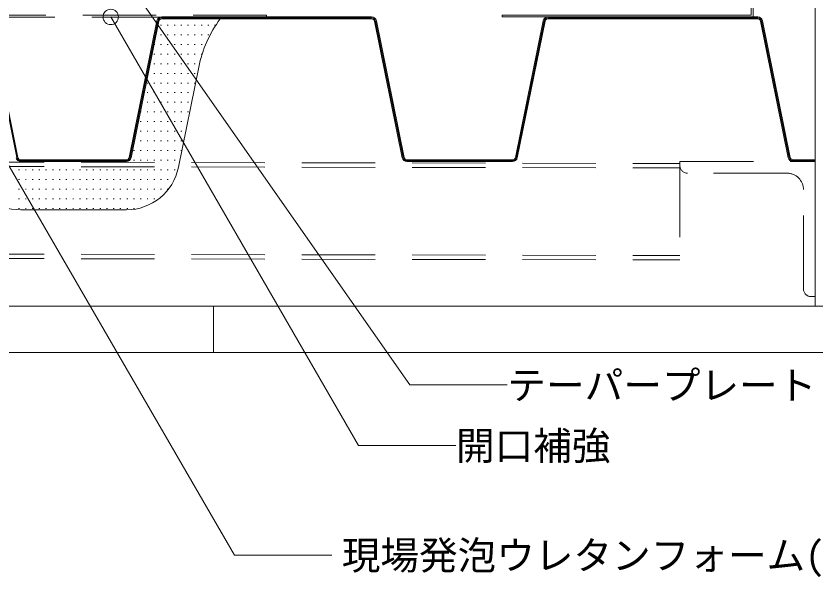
# Model space of a CAD drawing. Units: millimetres, scale not verified. Extents: x -1380 to 1380, y -955 to 955.
# Drawn here: x -272.2 to 142.1, y -525.4 to -234.5 of the extents above; entities that cross this region are included whole.
import ezdxf
from ezdxf.enums import TextEntityAlignment as Align

# ---------------------------------------------------------------- set-up
doc = ezdxf.new("R2010")
doc.units = ezdxf.units.MM
doc.header["$LTSCALE"] = 3
doc.linetypes.add('USER3', pattern=[19.05, 12.7, -6.35])
for name, color, linetype, lineweight in [('0-0_0', 7, 'Continuous', 18), ('0-2_MOJI', 7, 'Continuous', 18), ('0-3_HATCH', 9, 'Continuous', 18), ('0-4_KANAMONO', 5, 'Continuous', 18), ('0-6_TEKKOTU', 7, 'Continuous', 18), ('0-7_dekki', 3, 'Continuous', 18), ('0-D_doubuti', 5, 'Continuous', 18), ('1-0_STEEL-A', 4, 'Continuous', 18)]:
    doc.layers.add(name, color=color, linetype=linetype, lineweight=lineweight)
doc.styles.add('ＭＳ ゴシック', font='')
doc.styles.get('ＭＳ ゴシック').set_extended_font_data('MS Gothic')

msp = doc.modelspace()

# ---------------------------------------------------------------- linework, layer by layer
at = {"layer": '0-0_0'}
for p, q in [((-88.014, -235.542), (-196.743, -235.542)), ((111.986, -235.542), (3.257, -235.542)), ((-271.704, -307.939), (-286.054, -237.144)), ((-198.704, -237.144), (-213.054, -307.939)), ((-71.704, -307.939), (-86.054, -237.144)), ((1.296, -237.144), (-13.054, -307.939)), ((128.296, -307.939), (113.946, -237.144)), ((-215.014, -309.542), (-269.743, -309.542)), ((-15.014, -309.542), (-69.743, -309.542)), ((141.628, -309.542), (130.257, -309.542))]:
    msp.add_line(p, q, dxfattribs=at)
for centre, start, end in [((-196.743, -237.542), 90, 168.54125), ((-88.014, -237.542), 11.45875, 90), ((3.257, -237.542), 90, 168.54125), ((111.986, -237.542), 11.45875, 90), ((-269.743, -307.542), 191.45875, 270), ((-215.014, -307.542), 270, 348.54125), ((-69.743, -307.542), 191.45875, 270), ((-15.014, -307.542), 270, 348.54125), ((130.257, -307.542), 191.45875, 270)]:
    msp.add_arc(centre, 2, start, end, dxfattribs=at)
at = {"layer": '0-2_MOJI'}
for points in [[(-17.809, -425.798), (-68.247, -425.798), (-220.073, -208.298)], [(-44.421, -457.186), (-94.859, -457.186), (-223.114, -235.042)], [(-108.573, -513.999), (-159.011, -513.999), (-299.163, -272.101)]]:
    msp.add_lwpolyline(points, dxfattribs=at)
msp.add_circle((-223.114, -235.042), 4, dxfattribs=at)
at = {"layer": '0-3_HATCH'}
for p, q in [((-166.436, -236.042), (-196.743, -236.042)), ((-198.213, -237.244), (-212.564, -308.038)), ((-197.342, -239.294), (-196.842, -239.294)), ((-193.842, -239.294), (-193.342, -239.294)), ((-190.342, -239.294), (-189.842, -239.294)), ((-186.842, -239.294), (-186.342, -239.294)), ((-183.342, -239.294), (-182.842, -239.294)), ((-179.842, -239.294), (-179.342, -239.294)), ((-176.342, -239.294), (-175.842, -239.294)), ((-172.842, -239.294), (-172.342, -239.294)), ((-169.342, -239.294), (-168.842, -239.294)), ((-197.342, -244.294), (-196.842, -244.294)), ((-193.842, -244.294), (-193.342, -244.294)), ((-190.342, -244.294), (-189.842, -244.294)), ((-186.842, -244.294), (-186.342, -244.294)), ((-183.342, -244.294), (-182.842, -244.294)), ((-179.842, -244.294), (-179.342, -244.294)), ((-176.342, -244.294), (-175.842, -244.294)), ((-172.842, -244.294), (-172.342, -244.294)), ((-200.656, -249.294), (-200.342, -249.294)), ((-197.342, -249.294), (-196.842, -249.294)), ((-193.842, -249.294), (-193.342, -249.294)), ((-190.342, -249.294), (-189.842, -249.294)), ((-186.842, -249.294), (-186.342, -249.294)), ((-183.342, -249.294), (-182.842, -249.294)), ((-179.842, -249.294), (-179.342, -249.294)), ((-176.342, -249.294), (-175.842, -249.294)), ((-200.842, -254.294), (-200.342, -254.294)), ((-197.342, -254.294), (-196.842, -254.294)), ((-193.842, -254.294), (-193.342, -254.294)), ((-190.342, -254.294), (-189.842, -254.294)), ((-186.842, -254.294), (-186.342, -254.294)), ((-183.342, -254.294), (-182.842, -254.294)), ((-179.842, -254.294), (-179.342, -254.294)), ((-176.342, -254.294), (-175.842, -254.294)), ((-200.842, -259.294), (-200.342, -259.294)), ((-197.342, -259.294), (-196.842, -259.294)), ((-193.842, -259.294), (-193.342, -259.294)), ((-190.342, -259.294), (-189.842, -259.294)), ((-186.842, -259.294), (-186.342, -259.294)), ((-183.342, -259.294), (-182.842, -259.294)), ((-179.842, -259.294), (-179.342, -259.294)), ((-200.842, -264.294), (-200.342, -264.294)), ((-197.342, -264.294), (-196.842, -264.294)), ((-193.842, -264.294), (-193.342, -264.294)), ((-190.342, -264.294), (-189.842, -264.294)), ((-177.529, -261.042), (-188.062, -313.005)), ((-188.062, -313.005), (-177.529, -261.042)), ((-186.842, -264.294), (-186.342, -264.294)), ((-183.342, -264.294), (-182.842, -264.294)), ((-179.842, -264.294), (-179.342, -264.294)), ((-204.342, -269.294), (-203.842, -269.294)), ((-200.842, -269.294), (-200.342, -269.294)), ((-197.342, -269.294), (-196.842, -269.294)), ((-193.842, -269.294), (-193.342, -269.294)), ((-190.342, -269.294), (-189.842, -269.294)), ((-186.842, -269.294), (-186.342, -269.294)), ((-183.342, -269.294), (-182.842, -269.294)), ((-179.842, -269.294), (-179.342, -269.294)), ((-204.342, -274.294), (-203.842, -274.294)), ((-200.842, -274.294), (-200.342, -274.294)), ((-197.342, -274.294), (-196.842, -274.294)), ((-193.842, -274.294), (-193.342, -274.294)), ((-190.342, -274.294), (-189.842, -274.294)), ((-186.842, -274.294), (-186.342, -274.294)), ((-183.342, -274.294), (-182.842, -274.294)), ((-204.342, -279.294), (-203.842, -279.294)), ((-200.842, -279.294), (-200.342, -279.294)), ((-197.342, -279.294), (-196.842, -279.294)), ((-193.842, -279.294), (-193.342, -279.294)), ((-190.342, -279.294), (-189.842, -279.294)), ((-186.842, -279.294), (-186.342, -279.294)), ((-183.342, -279.294), (-182.842, -279.294)), ((-207.751, -284.294), (-207.342, -284.294)), ((-204.342, -284.294), (-203.842, -284.294)), ((-200.842, -284.294), (-200.342, -284.294)), ((-197.342, -284.294), (-196.842, -284.294)), ((-193.842, -284.294), (-193.342, -284.294)), ((-190.342, -284.294), (-189.842, -284.294)), ((-186.842, -284.294), (-186.342, -284.294)), ((-183.342, -284.294), (-182.842, -284.294)), ((-207.842, -289.294), (-207.342, -289.294)), ((-204.342, -289.294), (-203.842, -289.294)), ((-200.842, -289.294), (-200.342, -289.294)), ((-197.342, -289.294), (-196.842, -289.294)), ((-193.842, -289.294), (-193.342, -289.294)), ((-190.342, -289.294), (-189.842, -289.294)), ((-186.842, -289.294), (-186.342, -289.294)), ((-183.342, -289.294), (-183.256, -289.294)), ((-207.842, -294.294), (-207.342, -294.294)), ((-204.342, -294.294), (-203.842, -294.294)), ((-200.842, -294.294), (-200.342, -294.294)), ((-197.342, -294.294), (-196.842, -294.294)), ((-193.842, -294.294), (-193.342, -294.294)), ((-190.342, -294.294), (-189.842, -294.294)), ((-186.842, -294.294), (-186.342, -294.294)), ((-207.842, -299.294), (-207.342, -299.294)), ((-204.342, -299.294), (-203.842, -299.294)), ((-200.842, -299.294), (-200.342, -299.294)), ((-197.342, -299.294), (-196.842, -299.294)), ((-193.842, -299.294), (-193.342, -299.294)), ((-190.342, -299.294), (-189.842, -299.294)), ((-186.842, -299.294), (-186.342, -299.294)), ((-211.342, -304.294), (-210.842, -304.294)), ((-207.842, -304.294), (-207.342, -304.294)), ((-204.342, -304.294), (-203.842, -304.294)), ((-200.842, -304.294), (-200.342, -304.294)), ((-197.342, -304.294), (-196.842, -304.294)), ((-193.842, -304.294), (-193.342, -304.294)), ((-190.342, -304.294), (-189.842, -304.294)), ((-186.842, -304.294), (-186.342, -304.294)), ((-215.014, -310.042), (-269.743, -310.042)), ((-211.342, -309.294), (-210.842, -309.294)), ((-207.842, -309.294), (-207.342, -309.294)), ((-204.342, -309.294), (-203.842, -309.294)), ((-200.842, -309.294), (-200.342, -309.294)), ((-197.342, -309.294), (-196.842, -309.294)), ((-193.842, -309.294), (-193.342, -309.294)), ((-190.342, -309.294), (-189.842, -309.294)), ((-270.842, -314.294), (-270.342, -314.294)), ((-267.342, -314.294), (-266.842, -314.294)), ((-263.842, -314.294), (-263.342, -314.294)), ((-260.342, -314.294), (-259.842, -314.294)), ((-256.842, -314.294), (-256.342, -314.294)), ((-253.342, -314.294), (-252.842, -314.294)), ((-249.842, -314.294), (-249.342, -314.294)), ((-246.342, -314.294), (-245.842, -314.294)), ((-242.842, -314.294), (-242.342, -314.294)), ((-239.342, -314.294), (-238.842, -314.294)), ((-235.842, -314.294), (-235.342, -314.294)), ((-232.342, -314.294), (-231.842, -314.294)), ((-228.842, -314.294), (-228.342, -314.294)), ((-225.342, -314.294), (-224.842, -314.294)), ((-221.842, -314.294), (-221.342, -314.294)), ((-218.342, -314.294), (-217.842, -314.294)), ((-214.842, -314.294), (-214.342, -314.294)), ((-211.342, -314.294), (-210.842, -314.294)), ((-207.842, -314.294), (-207.342, -314.294)), ((-204.342, -314.294), (-203.842, -314.294)), ((-200.842, -314.294), (-200.342, -314.294)), ((-197.342, -314.294), (-196.842, -314.294)), ((-193.842, -314.294), (-193.342, -314.294)), ((-190.342, -314.294), (-189.842, -314.294)), ((-270.842, -319.294), (-270.342, -319.294)), ((-267.342, -319.294), (-266.842, -319.294)), ((-263.842, -319.294), (-263.342, -319.294)), ((-260.342, -319.294), (-259.842, -319.294)), ((-256.842, -319.294), (-256.342, -319.294)), ((-253.342, -319.294), (-252.842, -319.294)), ((-249.842, -319.294), (-249.342, -319.294)), ((-246.342, -319.294), (-245.842, -319.294)), ((-242.842, -319.294), (-242.342, -319.294)), ((-239.342, -319.294), (-238.842, -319.294)), ((-235.842, -319.294), (-235.342, -319.294)), ((-232.342, -319.294), (-231.842, -319.294)), ((-228.842, -319.294), (-228.342, -319.294)), ((-225.342, -319.294), (-224.842, -319.294)), ((-221.842, -319.294), (-221.342, -319.294)), ((-218.342, -319.294), (-217.842, -319.294)), ((-214.842, -319.294), (-214.342, -319.294)), ((-211.342, -319.294), (-210.842, -319.294)), ((-207.842, -319.294), (-207.342, -319.294)), ((-204.342, -319.294), (-203.842, -319.294)), ((-200.842, -319.294), (-200.342, -319.294)), ((-197.342, -319.294), (-196.842, -319.294)), ((-193.842, -319.294), (-193.342, -319.294)), ((-190.342, -319.294), (-190.151, -319.294)), ((-270.842, -324.294), (-270.342, -324.294)), ((-267.342, -324.294), (-266.842, -324.294)), ((-263.842, -324.294), (-263.342, -324.294)), ((-260.342, -324.294), (-259.842, -324.294)), ((-256.842, -324.294), (-256.342, -324.294)), ((-253.342, -324.294), (-252.842, -324.294)), ((-249.842, -324.294), (-249.342, -324.294)), ((-246.342, -324.294), (-245.842, -324.294)), ((-242.842, -324.294), (-242.342, -324.294)), ((-239.342, -324.294), (-238.842, -324.294)), ((-235.842, -324.294), (-235.342, -324.294)), ((-232.342, -324.294), (-231.842, -324.294)), ((-228.842, -324.294), (-228.342, -324.294)), ((-225.342, -324.294), (-224.842, -324.294)), ((-221.842, -324.294), (-221.342, -324.294)), ((-218.342, -324.294), (-217.842, -324.294)), ((-214.842, -324.294), (-214.342, -324.294)), ((-211.342, -324.294), (-210.842, -324.294)), ((-207.842, -324.294), (-207.342, -324.294)), ((-204.342, -324.294), (-203.842, -324.294)), ((-200.842, -324.294), (-200.342, -324.294)), ((-197.342, -324.294), (-196.842, -324.294)), ((-193.842, -324.294), (-193.342, -324.294)), ((-270.842, -329.294), (-270.342, -329.294)), ((-267.342, -329.294), (-266.842, -329.294)), ((-263.842, -329.294), (-263.342, -329.294)), ((-260.342, -329.294), (-259.842, -329.294)), ((-256.842, -329.294), (-256.342, -329.294)), ((-253.342, -329.294), (-252.842, -329.294)), ((-249.842, -329.294), (-249.342, -329.294)), ((-246.342, -329.294), (-245.842, -329.294)), ((-242.842, -329.294), (-242.342, -329.294)), ((-239.342, -329.294), (-238.842, -329.294)), ((-235.842, -329.294), (-235.342, -329.294)), ((-232.342, -329.294), (-231.842, -329.294)), ((-228.842, -329.294), (-228.342, -329.294)), ((-225.342, -329.294), (-224.842, -329.294)), ((-221.842, -329.294), (-221.342, -329.294)), ((-218.342, -329.294), (-217.842, -329.294)), ((-214.842, -329.294), (-214.342, -329.294)), ((-211.342, -329.294), (-210.842, -329.294)), ((-207.842, -329.294), (-207.342, -329.294)), ((-204.342, -329.294), (-203.842, -329.294)), ((-200.842, -329.294), (-200.342, -329.294)), ((-270.842, -334.294), (-270.342, -334.294)), ((-215.014, -335.042), (-269.743, -335.042)), ((-269.743, -335.042), (-215.014, -335.042)), ((-267.342, -334.294), (-266.842, -334.294)), ((-263.842, -334.294), (-263.342, -334.294)), ((-260.342, -334.294), (-259.842, -334.294)), ((-256.842, -334.294), (-256.342, -334.294)), ((-253.342, -334.294), (-252.842, -334.294)), ((-249.842, -334.294), (-249.342, -334.294)), ((-246.342, -334.294), (-245.842, -334.294)), ((-242.842, -334.294), (-242.342, -334.294)), ((-239.342, -334.294), (-238.842, -334.294)), ((-235.842, -334.294), (-235.342, -334.294)), ((-232.342, -334.294), (-231.842, -334.294)), ((-228.842, -334.294), (-228.342, -334.294)), ((-225.342, -334.294), (-224.842, -334.294)), ((-221.842, -334.294), (-221.342, -334.294)), ((-218.342, -334.294), (-217.842, -334.294)), ((-214.842, -334.294), (-214.342, -334.294)), ((-211.342, -334.294), (-210.842, -334.294))]:
    msp.add_line(p, q, dxfattribs=at)
for centre, radius, start, end in [((-196.743, -237.542), 1.5, 90, 168.54125), ((-115.767, -273.486), 63.003, 143.53533, 168.6079), ((-115.767, -273.486), 63.003, 143.53533, 168.6079), ((-269.743, -307.542), 2.5, 191.45875, 270), ((-215.014, -307.542), 2.5, 270, 348.54125), ((-269.743, -307.542), 27.5, 191.45875, 270), ((-269.743, -307.542), 27.5, 191.45875, 270), ((-215.014, -307.542), 27.5, 270, 348.54125), ((-215.014, -307.542), 27.5, 270, 348.54125)]:
    msp.add_arc(centre, radius, start, end, dxfattribs=at)
at = {"layer": '0-4_KANAMONO', "linetype": 'USER3'}
for p, q in [((127.128, -316.042), (75.628, -316.042)), ((135.628, -376.042), (135.628, -324.542))]:
    msp.add_line(p, q, dxfattribs=at)
at = {"layer": '0-4_KANAMONO'}
msp.add_lwpolyline([(-20.409, -235.042), (109.591, -235.042), (109.591, -111.042), (238.591, -111.042), (238.591, -110.042), (108.591, -110.042), (108.591, -234.042), (-20.409, -234.042)], close=True, dxfattribs=at)
at = {"layer": '0-4_KANAMONO', "linetype": 'USER3'}
msp.add_lwpolyline([(-461.578, -235.242), (-142.379, -235.042), (-142.379, -234.042), (-461.578, -234.042)], close=True, dxfattribs=at)
msp.add_lwpolyline([(71.628, -312.042), (71.628, -310.042), (141.628, -310.042), (141.628, -380.042), (139.628, -380.042)], dxfattribs=at)
for centre, radius, start, end in [((75.628, -312.042), 4, 180, 270), ((127.128, -324.542), 8.5, 0, 90), ((139.628, -376.042), 4, 180, 270)]:
    msp.add_arc(centre, radius, start, end, dxfattribs=at)
at = {"layer": '0-6_TEKKOTU'}
for p, q in [((-169.978, -385.042), (900.022, -385.042)), ((-169.978, -409.042), (900.022, -409.042))]:
    msp.add_line(p, q, dxfattribs=at)
msp.add_lwpolyline([(-344.478, -409.042), (-469.978, -409.042), (-469.978, -385.042), (-169.978, -385.042), (-169.978, -409.042), (-295.478, -409.042)], dxfattribs=at)
at = {"layer": '0-7_dekki'}
for p, q in [((-196.743, -235.042), (-88.014, -235.042)), ((-88.014, -236.042), (-196.743, -236.042)), ((3.257, -235.042), (111.986, -235.042)), ((111.986, -236.042), (3.257, -236.042)), ((-285.564, -237.045), (-271.213, -307.84)), ((-213.544, -307.84), (-199.194, -237.045)), ((-198.213, -237.244), (-212.564, -308.038)), ((-72.194, -308.038), (-86.544, -237.244)), ((-85.564, -237.045), (-71.213, -307.84)), ((-13.544, -307.84), (0.806, -237.045)), ((1.787, -237.244), (-12.564, -308.038)), ((127.806, -308.038), (113.456, -237.244)), ((114.436, -237.045), (128.787, -307.84)), ((-269.743, -309.042), (-215.014, -309.042)), ((-215.014, -310.042), (-269.743, -310.042)), ((-69.743, -309.042), (-15.014, -309.042)), ((-15.014, -310.042), (-69.743, -310.042)), ((130.257, -309.042), (141.628, -309.042)), ((141.628, -310.042), (130.257, -310.042))]:
    msp.add_line(p, q, dxfattribs=at)
for centre, radius, start, end in [((-196.743, -237.542), 2.5, 90, 168.54125), ((-196.743, -237.542), 1.5, 90, 168.54125), ((-88.014, -237.542), 2.5, 11.45875, 90), ((-88.014, -237.542), 1.5, 11.45875, 90), ((3.257, -237.542), 2.5, 90, 168.54125), ((3.257, -237.542), 1.5, 90, 168.54125), ((111.986, -237.542), 2.5, 11.45875, 90), ((111.986, -237.542), 1.5, 11.45875, 90), ((-269.743, -307.542), 2.5, 191.45875, 270), ((-269.743, -307.542), 1.5, 191.45875, 270), ((-215.014, -307.542), 1.5, 270, 348.54125), ((-215.014, -307.542), 2.5, 270, 348.54125), ((-69.743, -307.542), 2.5, 191.45875, 270), ((-69.743, -307.542), 1.5, 191.45875, 270), ((-15.014, -307.542), 1.5, 270, 348.54125), ((-15.014, -307.542), 2.5, 270, 348.54125), ((130.257, -307.542), 2.5, 191.45875, 270), ((130.257, -307.542), 1.5, 191.45875, 270)]:
    msp.add_arc(centre, radius, start, end, dxfattribs=at)
at = {"layer": '0-D_doubuti', "linetype": 'USER3'}
for p, q in [((-409.978, -310.042), (71.628, -311.042)), ((-409.978, -312.342), (71.628, -313.342)), ((71.628, -311.042), (71.628, -361.042)), ((-409.978, -357.742), (71.628, -358.742)), ((-409.978, -360.042), (71.628, -361.042))]:
    msp.add_line(p, q, dxfattribs=at)
at = {"layer": '1-0_STEEL-A'}
msp.add_lwpolyline([(221.628, -382.711), (221.628, -385.042), (141.628, -385.042), (141.628, -185.042), (221.628, -185.042), (221.628, -187.372)], dxfattribs=at)

# ---------------------------------------------------------------- texts
at = {"layer": '0-2_MOJI', "style": 'ＭＳ ゴシック'}
for s, p in [('テーパープレート', (-17.683, -437.701)), ('開口補強', (-44.294, -469.089)), ('現場発泡ウレタンフォーム(t=25)', (-103.446, -525.902))]:
    msp.add_text(s, height=14.66, dxfattribs=at).set_placement(p, align=Align.BOTTOM_LEFT)

doc.saveas('drawing.dxf')
